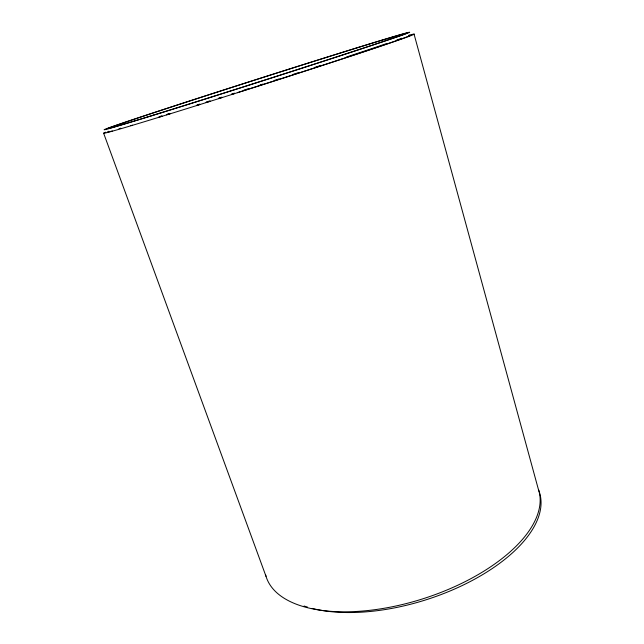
<?xml version="1.0" encoding="UTF-8"?>
<svg xmlns="http://www.w3.org/2000/svg" width="644" height="644" viewBox="0 0 644 644"><rect width="100%" height="100%" fill="white"/><g stroke="black" fill="none" stroke-linecap="round" stroke-linejoin="round"><path stroke-width="0.97" d="M103.62 133.187L266.012 576.324M414.044 34.092L538.199 488.699A142.984 68.699 -17.7 0 1 422.078 599.065A142.984 68.699 -17.7 0 1 265.513 574.496M401.751 38.246A156.098 1.956 -17.7 0 1 396.567 40.121M387.06 43.438A156.098 1.956 -17.7 0 1 346.496 57.01M320.986 65.366A156.098 1.956 -17.7 0 1 314.594 67.443M299.388 72.37A156.098 1.956 -17.7 0 1 292.561 74.575M278.957 78.954A156.098 1.956 -17.7 0 1 274.288 80.452M262.921 84.09A156.098 1.956 -17.7 0 1 260.063 85M248.648 88.639A156.098 1.956 -17.7 0 1 243.923 90.144M234.472 93.139A156.098 1.956 -17.7 0 1 231.51 94.08M221.657 97.196A156.098 1.956 -17.7 0 1 218.727 98.121M210.033 100.858A156.098 1.956 -17.7 0 1 206.233 102.05M199.712 104.095A156.098 1.956 -17.7 0 1 196.975 104.956M169.855 113.392A156.098 1.956 -17.7 0 1 167.118 114.238M161.829 115.864A156.098 1.956 -17.7 0 1 159.277 116.645M120.831 128.172A156.098 1.956 -17.7 0 1 118.987 128.703M538.416 489.593A140.682 67.982 -17.6 0 1 471.046 581.113A140.682 67.982 -17.6 0 1 312.187 608.419M307.574 607.139A140.682 67.982 -17.6 0 1 304.081 606.012M408.843 35.267A163.004 2.101 -17.7 0 1 266.004 83.623A163.004 2.101 -17.7 0 1 105.849 132.149M408.521 35.605A158.827 2.045 -17.7 0 1 237.306 92.68M234.344 93.621A158.827 2.045 -17.7 0 1 231.389 94.555M222.534 97.357A158.827 2.045 -17.7 0 1 218.63 98.58M209.968 101.309A158.827 2.045 -17.7 0 1 206.177 102.501M199.68 104.537A158.827 2.045 -17.7 0 1 196.951 105.391M170.314 113.674A158.827 2.045 -17.7 0 1 166.587 114.825M162.079 116.21A158.827 2.045 -17.7 0 1 158.601 117.28M132.479 125.186A158.827 2.045 -17.7 0 1 130.853 125.669M112.346 130.965A158.827 2.045 -17.7 0 1 108.836 131.271M151.96 115.67A160.396 1.562 -17.7 0 0 405.559 33.931A160.396 1.562 -17.7 0 0 213.18 93.372A160.396 1.562 -17.7 0 0 151.96 115.67M153.489 115.147A157.611 1.538 -17.7 0 0 402.878 34.776A157.611 1.538 -17.7 0 0 214.323 93.026A157.611 1.538 -17.7 0 0 153.489 115.147"/></g></svg>
